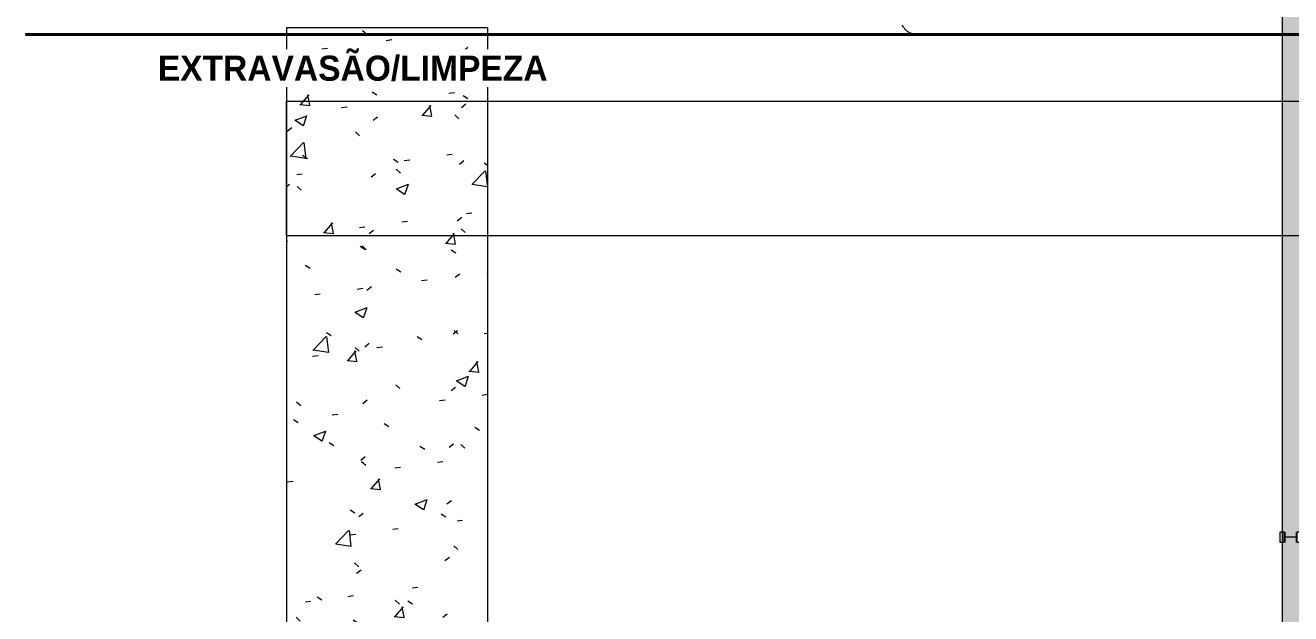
# Model space of a CAD drawing. Header units: metres. Extents: x 15 to 69.3, y -12.4 to 16.4.
# Drawn here: x 37.295 to 39.185, y 1.886 to 2.764 of the extents above; entities that cross this region are included whole.
import ezdxf

# ---------------------------------------------------------------- set-up
doc = ezdxf.new("R2010")
doc.units = ezdxf.units.M
doc.layers.add('1095_ARQ_BASE_COBERTA_dwg', color=7, linetype='Continuous', lineweight=5, true_color=0x767676)
doc.layers.add('A-FLOR', color=7, linetype='Continuous', lineweight=9, true_color=0x007f00)
for name, color, linetype, lineweight in [('A-WALL', 7, 'Continuous', 9), ('G-ANNO-TEXT', 7, 'Continuous', 5), ('KIRYA - PAREDE', 7, 'Continuous', 40), ('KIRYA - PAREDE VISTA', 7, 'Continuous', 15), ('KIRYA - PISO', 7, 'Continuous', 5), ('P-PIPE', 7, 'Continuous', 5), ('P-SANR-FIXT', 7, 'Continuous', 5), ('S-COLS', 7, 'Continuous', 5)]:
    doc.layers.add(name, color=color, linetype=linetype, lineweight=lineweight)
doc.styles.add('Century Gothic_B_3', font='GOTHICB.TTF', dxfattribs={"height": 0.0375})

# ---------------------------------------------------------------- blocks, each defined once
blk = doc.blocks.new('Pilar retangular - 15 x 30 cm-V54-DD')
at = {"layer": 'S-COLS', "true_color": 0xeaeaea}
h = blk.add_hatch(dxfattribs=at)
h.set_pattern_fill('FP_10', color=254, style=0, pattern_type=2)
h.set_pattern_definition([(50, (-16.769, 1.584), (0.1821895, -0.015938), [0.01905, -0.20955]), (355, (-16.769, 1.584), (-0.035242, 0.191059), [0.01524, -0.16764]), (100.451, (-16.754, 1.582), (0.146942, 0.17512), [0.01619, -0.17809]), (46.184, (-16.769, 1.635), (0.271077, -0.042045), [0.02857, -0.31432]), (96.636, (-16.747, 1.631), (0.237407, 0.247433), [0.02429, -0.26714]), (351.184, (-16.769, 1.635), (0.237406, 0.247428), [0.02286, -0.25146]), (21, (-16.744, 1.622), (0.15162, -0.102267), [0.01905, -0.20955]), (326, (-16.744, 1.622), (0.061803, 0.18419), [0.01524, -0.16764]), (71.451, (-16.731, 1.613), (0.213418, 0.081924), [0.01619, -0.17809]), (37.5, (-16.769, 1.584), (0.0030864, 0.084551), [0.00838, -0.15723, 0.00838, -0.1618, -0.16827]), (37.5, (-16.769, 1.584), (0.0030864, 0.084551), [-0.33579, 0.00838, -0.15989]), (7.5, (-16.769, 1.584), (0.0668157, 0.1001782), [0.00838, -0.08865, 0.00838, -0.15342, -0.06413]), (7.5, (-16.769, 1.584), (0.0668157, 0.1001782), [-0.25883, 0.00838, -0.05575]), (327.5, (-16.826, 1.584), (0.1355866, -0.0057276), [0.00838, -0.05512, 0.00838, -0.18974, -0.26289]), (327.5, (-16.826, 1.584), (0.1355866, -0.0057276), [-0.26162, 0.00838, -0.25451]), (317.5, (-16.851, 1.584), (0.148125, 0.025429), [0.00838, -0.07417, 0.00838, -0.12319, -0.18669]), (317.5, (-16.851, 1.584), (0.148125, 0.025429), [-0.21412, 0.00838, -0.17831])])
h.paths.add_polyline_path([(-18.5106, -0.3), (-18.4356, -0.3), (-18.4356, 0), (-18.2106, 0), (-18.2106, 2.76), (-18.5106, 2.76), (-18.5106, 0.6822)])
at = {"layer": 'S-COLS', "color": 253, "true_color": 0xaaaaaa}
for p, q in [((-18.5106, 2.76), (-18.5106, -0.3)), ((-18.2106, 2.76), (-18.5106, 2.76)), ((-18.2106, 2.76), (-18.2106, -0.3))]:
    blk.add_line(p, q, dxfattribs=at)
blk = doc.blocks.new('1095_ARQ_BASE_COBERTA_dwg-3608433-DD')
at = {"layer": 'KIRYA - PAREDE', "flags": 128}
blk.add_lwpolyline([(-15.0573, 2.75), (-16.8606, 2.75), (-18.9008, 2.75)], dxfattribs=at)
at = {"layer": 'KIRYA - PAREDE VISTA'}
blk.add_line((-17.5682, 2.75), (-18.9008, 2.75), dxfattribs=at)
at = {"layer": 'KIRYA - PAREDE VISTA', "color": 253, "true_color": 0xa6a6a6}
blk.add_line((-17.5121, 2.75), (-17.5682, 2.75), dxfattribs=at)
at = {"layer": 'KIRYA - PISO'}
for p, q in [((-15.0572, 2.75), (-18.9009, 2.75)), ((-15.0573, 2.75), (-18.9008, 2.75)), ((-15.0573, 2.75), (-18.9008, 2.75)), ((-15.0573, 2.75), (-18.9008, 2.75)), ((-15.0573, 2.75), (-17.7709, 2.75)), ((-15.0573, 2.75), (-17.5505, 2.75))]:
    blk.add_line(p, q, dxfattribs=at)
at = {"layer": 'KIRYA - PISO', "flags": 128}
for points in [[(-18.9008, 2.75), (-17.9811, 2.75)], [(-18.9008, 2.75), (-17.8507, 2.75)]]:
    blk.add_lwpolyline(points, close=True, dxfattribs=at)
blk.add_lwpolyline([(-18.9008, 2.75), (-18.7144, 2.75), (-17.6335, 2.75), (-18.2851, 2.75), (-17.1832, 2.75)], dxfattribs=at)
blk = doc.blocks.new('Caixa d_água de polietileno 1000 a 5000 Litros - Fortlev - 1000 L-3619391-DD')
at = {"layer": 'P-SANR-FIXT', "color": 8, "true_color": 0x808080, "flags": 128}
for points in [[(-17.5682, 2.75), (-17.5692, 2.75), (-17.5702, 2.7501), (-17.5712, 2.7502), (-17.5722, 2.7503), (-17.5732, 2.7505), (-17.5742, 2.7507), (-17.5751, 2.751), (-17.5761, 2.7513), (-17.577, 2.7516), (-17.578, 2.752), (-17.5789, 2.7524), (-17.5798, 2.7528), (-17.5807, 2.7533), (-17.5815, 2.7538), (-17.5824, 2.7544), (-17.5832, 2.7549), (-17.584, 2.7556), (-17.5847, 2.7562), (-17.5855, 2.7569), (-17.5862, 2.7576), (-17.5869, 2.7583), (-17.5875, 2.7591), (-17.5881, 2.7599), (-17.5887, 2.7607), (-17.5893, 2.7615), (-17.5898, 2.7623), (-17.5903, 2.7632), (-17.5906, 2.7639)], [(-17.5617, 2.75), (-17.5635, 2.75), (-17.5659, 2.75), (-17.5675, 2.75), (-17.5682, 2.75), (-17.5682, 2.75)], [(-17.5682, 2.75), (-17.5678, 2.75), (-17.5665, 2.75), (-17.5642, 2.75), (-17.5611, 2.75), (-17.5571, 2.75), (-17.5523, 2.75), (-17.5465, 2.75), (-17.5399, 2.75), (-17.5325, 2.75), (-17.5242, 2.75), (-17.5151, 2.75), (-17.5052, 2.75), (-17.4945, 2.75), (-17.4831, 2.75), (-17.4708, 2.75), (-17.4579, 2.75), (-17.4442, 2.75), (-17.4298, 2.75), (-17.4148, 2.75), (-17.3991, 2.75), (-17.3828, 2.75), (-17.3659, 2.75), (-17.3484, 2.75), (-17.3304, 2.75), (-17.3119, 2.75), (-17.2929, 2.75), (-17.2734, 2.75), (-17.2536, 2.75), (-17.2333, 2.75), (-17.2127, 2.75), (-17.1917, 2.75), (-17.1705, 2.75), (-17.149, 2.75), (-17.1273, 2.75), (-17.1054, 2.75), (-17.0833, 2.75), (-17.0612, 2.75), (-17.0389, 2.75), (-17.0231, 2.75)]]:
    blk.add_lwpolyline(points, dxfattribs=at)
at = {"layer": 'P-SANR-FIXT', "color": 254, "true_color": 0xd2d2d2, "flags": 128}
blk.add_lwpolyline([(-17.5349, 2.75), (-17.538, 2.75), (-17.5448, 2.75), (-17.5508, 2.75), (-17.5559, 2.75), (-17.5601, 2.75), (-17.5617, 2.75)], dxfattribs=at)
at = {"layer": 'P-SANR-FIXT', "color": 7, "true_color": 0xefefef}
blk.add_open_spline([(-17.5906, 2.764), (-17.5906, 2.7638), (-17.5906, 2.7638), (-17.5906, 2.764)], degree=3, dxfattribs=at)
blk = doc.blocks.new('PVC Marrom Soldável_Abraçadeira - Abraçadeira_DN20mm e DN25mm-V57-DD')
at = {"layer": 'P-PIPE'}
for p, q in [((-17.0266, 2.0075), (-17.0266, 1.9925)), ((-17.0205, 2.0075), (-17.0266, 2.0075)), ((-17.0205, 2.0075), (-17.0193, 2.0075)), ((-17.0205, 1.9925), (-17.0205, 2.0075)), ((-17.0193, 2.0075), (-17.0193, 2)), ((-17.0019, 2.0075), (-17.0007, 2.0075)), ((-17.0019, 2), (-17.0019, 2.0075)), ((-16.9946, 2.0075), (-17.0007, 2.0075)), ((-17.0007, 1.9925), (-17.0007, 2.0075)), ((-16.9946, 1.9925), (-16.9946, 2.0075)), ((-17.0266, 1.9925), (-17.0205, 1.9925)), ((-17.0193, 1.9925), (-17.0205, 1.9925)), ((-17.0193, 2), (-17.0193, 1.9925)), ((-17.0019, 1.9925), (-17.0019, 2)), ((-17.0007, 1.9925), (-17.0019, 1.9925)), ((-17.0007, 1.9925), (-16.9946, 1.9925))]:
    blk.add_line(p, q, dxfattribs=at)

msp = doc.modelspace()

# ---------------------------------------------------------------- hatches: boundary and pattern name
at = {"layer": 'P-PIPE', "true_color": 0x00ffff}
for points in [[(39.1817, 2), (39.1849, 2), (39.1849, 3.4215), (39.1724, 3.4215), (39.1725, 2.0075), (39.1762, 2.0075), (39.1762, 2), (39.1787, 2)], [(39.1849, 2), (39.1936, 2), (39.1938, 2.0075), (39.1974, 2.0075), (39.1974, 3.4215), (39.1849, 3.4215), (39.1849, 2.012)], [(39.1787, 1), (39.1849, 1), (39.1849, 2), (39.1762, 2), (39.1761, 1.9925), (39.1724, 1.9925), (39.1725, 1.0075), (39.1762, 1.0075), (39.1762, 1)], [(39.1849, 1), (39.1936, 1), (39.1938, 1.0075), (39.1974, 1.0075), (39.1973, 1.9925), (39.1936, 1.9925), (39.1936, 2), (39.1849, 2), (39.1849, 1.002)]]:
    msp.add_hatch(color=4, dxfattribs=at).paths.add_polyline_path(points)

# ---------------------------------------------------------------- linework, layer by layer
at = {"layer": 'A-FLOR', "color": 9, "true_color": 0xaad4aa}
for p, q in [((37.6849, 2.75), (40.9849, 2.75)), ((37.6849, 2.75), (37.6849, 2.65)), ((40.9849, 2.65), (37.6849, 2.65))]:
    msp.add_line(p, q, dxfattribs=at)
at = {"layer": 'A-WALL', "color": 253, "true_color": 0xaaaaaa}
for q in [(37.6849, 2.65), (40.9849, 2.45)]:
    msp.add_line((37.6849, 2.45), q, dxfattribs=at)
at = {"layer": 'P-PIPE'}
for p, q in [((39.1724, 3.4396), (39.1724, -0.2846)), ((39.1937, 2), (39.1761, 2))]:
    msp.add_line(p, q, dxfattribs=at)

# ---------------------------------------------------------------- block references
at = {"layer": '1095_ARQ_BASE_COBERTA_dwg', "color": 7}
msp.add_blockref('1095_ARQ_BASE_COBERTA_dwg-3608433-DD', (56.1955, 0), dxfattribs=at)
at = {"layer": 'P-PIPE'}
msp.add_blockref('PVC Marrom Soldável_Abraçadeira - Abraçadeira_DN20mm e DN25mm-V57-DD', (56.1955, 0), dxfattribs=at)
at = {"layer": 'P-SANR-FIXT', "color": 7, "true_color": 0xefefef}
msp.add_blockref('Caixa d_água de polietileno 1000 a 5000 Litros - Fortlev - 1000 L-3619391-DD', (56.1955, 0), dxfattribs=at)
at = {"layer": 'S-COLS', "color": 253, "true_color": 0xaaaaaa}
msp.add_blockref('Pilar retangular - 15 x 30 cm-V54-DD', (56.1955, 0), dxfattribs=at)

# ---------------------------------------------------------------- next in the draw order: texts
at = {"layer": 'G-ANNO-TEXT', "color": 1, "true_color": 0xff0000, "insert": (37.4925, 2.7187), "char_height": 0.0375, "width": 0.703481, "attachment_point": 1, "style": 'Century Gothic_B_3', "bg_fill": 3, "box_fill_scale": 1.25, "bg_fill_color": 256, "bg_fill_true_color": 13158600, "bg_fill_transparency": 0}
msp.add_mtext('EXTRAVASÃO/LIMPEZA', dxfattribs=at)

doc.saveas('drawing.dxf')
